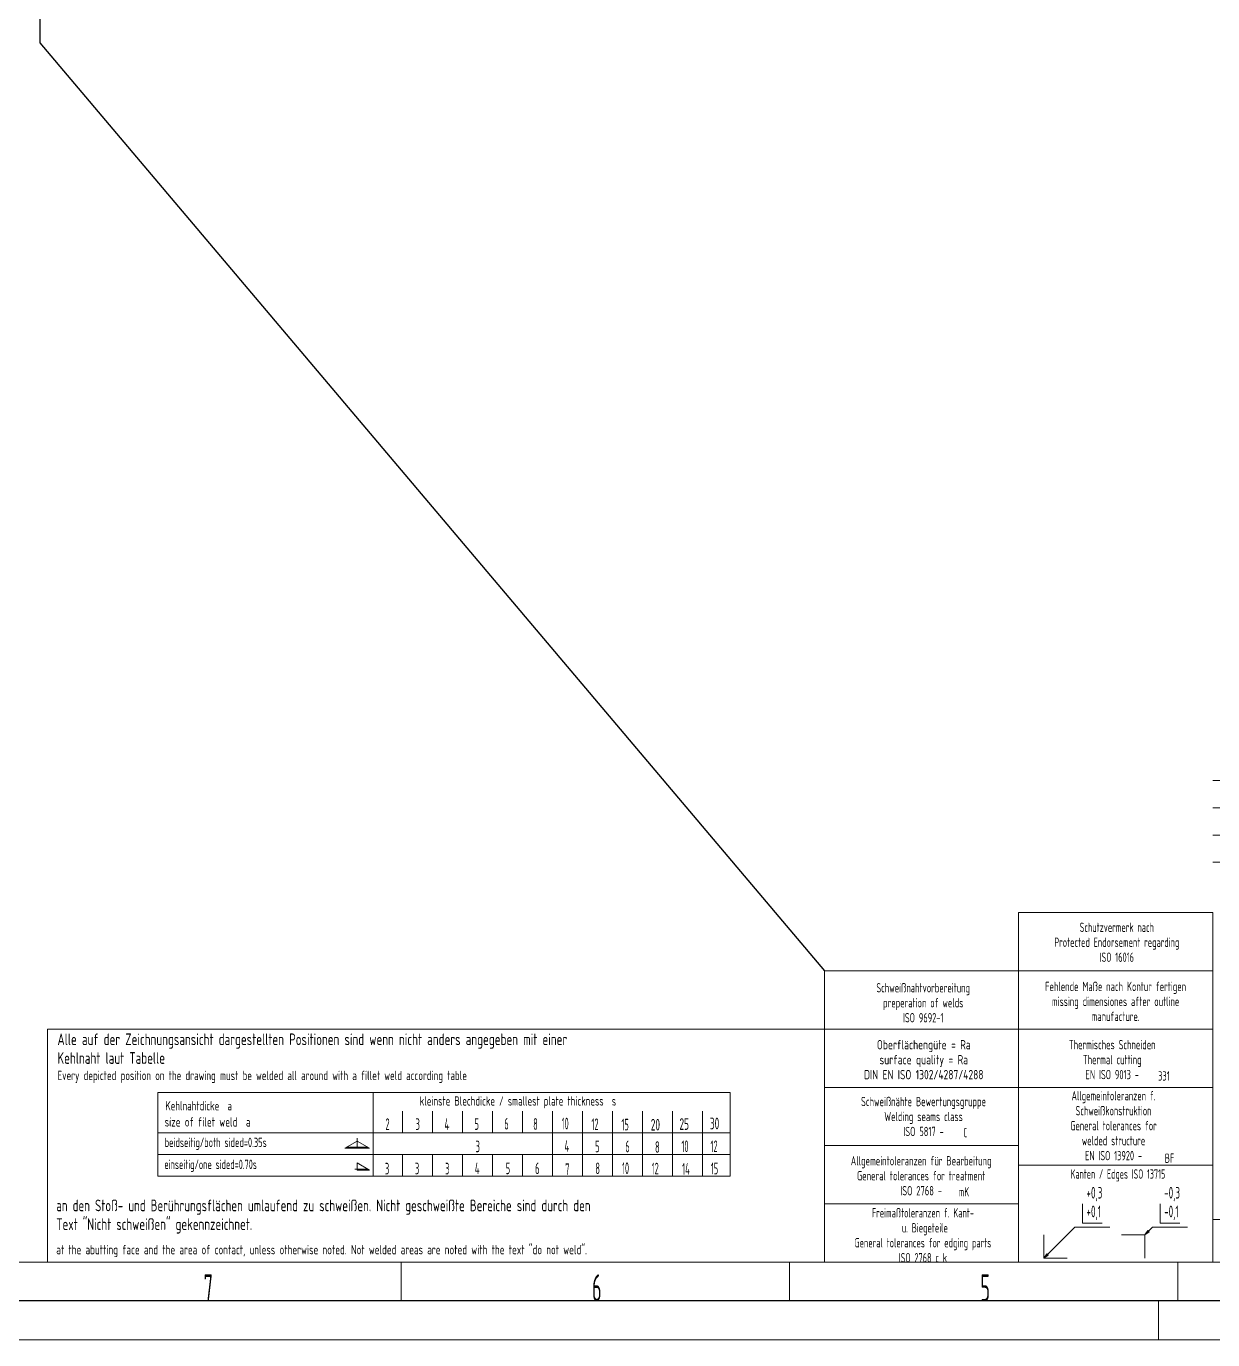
# Model space of a CAD drawing. Header units: millimetres. Extents: x 0 to 594, y 0 to 420.
# Drawn here: x 256.2 to 409, y 0 to 169.2 of the extents above; entities that cross this region are included whole.
import ezdxf

# ---------------------------------------------------------------- set-up
doc = ezdxf.new("R2010")
doc.units = ezdxf.units.MM
doc.layers.add('1', color=7, linetype='Continuous', true_color=0xffffff)
doc.styles.add('iso-1', font='isocp.shx')

msp = doc.modelspace()

# ---------------------------------------------------------------- linework, layer by layer
at = {"layer": '1', "color": 4, "linetype": 'Continuous', "lineweight": 25}
for p, q in [((258, 410), (258, 167)), ((258, 167), (359, 47.5)), ((589, 5), (20, 5))]:
    msp.add_line(p, q, dxfattribs=at)
at = {"layer": '1', "color": 4, "linetype": 'Continuous', "lineweight": 18}
for p, q in [((409, 72), (584, 72)), ((384, 55), (409, 55)), ((384, 55), (384, 47.5)), ((409, 55), (409, 47.5)), ((359, 40), (359, 47.5)), ((359, 47.5), (384, 47.5)), ((384, 47.5), (384, 40)), ((384, 47.5), (409, 47.5)), ((384, 40), (384, 47.5)), ((384, 47.5), (409, 47.5)), ((409, 47.5), (409, 40)), ((259, 40), (259, 10)), ((359, 40), (259, 40)), ((384, 40), (359, 40)), ((384, 40), (359, 40)), ((359, 40), (359, 32.5)), ((359, 10), (359, 40)), ((409, 40), (384, 40)), ((384, 40), (409, 40)), ((384, 40), (384, 32.5)), ((384, 32.5), (384, 40)), ((409, 40), (409, 32.5)), ((359, 32.5), (384, 32.5)), ((359, 32.5), (384, 32.5)), ((359, 32.5), (359, 25)), ((384, 32.5), (409, 32.5)), ((384, 32.5), (384, 22.5)), ((384, 32.5), (409, 32.5)), ((384, 32.5), (384, 25)), ((409, 32.5), (409, 22.5)), ((304.69, 26.64), (304.69, 29.44)), ((308.55, 26.64), (308.55, 29.44)), ((312.41, 26.64), (312.41, 29.44)), ((316.28, 26.64), (316.28, 29.44)), ((320.14, 26.64), (320.14, 29.44)), ((324, 26.64), (324, 29.44)), ((327.86, 26.64), (327.86, 29.44)), ((331.73, 26.64), (331.73, 29.44)), ((335.59, 26.64), (335.59, 29.44)), ((339.45, 26.64), (339.45, 29.44)), ((343.31, 26.64), (343.31, 29.44)), ((298.86, 25.58), (297.26, 24.65)), ((298.86, 24.65), (298.86, 25.96)), ((300.46, 24.65), (298.86, 25.58)), ((324, 23.84), (324, 26.64)), ((327.86, 23.84), (327.86, 26.64)), ((331.73, 23.84), (331.73, 26.64)), ((335.59, 23.84), (335.59, 26.64)), ((339.45, 23.84), (339.45, 26.64)), ((343.31, 23.84), (343.31, 26.64)), ((297.26, 24.65), (300.46, 24.65)), ((297.53, 24.78), (300.19, 24.78)), ((304.69, 21.05), (304.69, 23.84)), ((308.55, 21.05), (308.55, 23.84)), ((312.41, 21.05), (312.41, 23.84)), ((316.28, 21.05), (316.28, 23.84)), ((320.14, 21.05), (320.14, 23.84)), ((324, 21.05), (324, 23.84)), ((327.86, 21.05), (327.86, 23.84)), ((331.73, 21.05), (331.73, 23.84)), ((335.59, 21.05), (335.59, 23.84)), ((339.45, 21.05), (339.45, 23.84)), ((343.31, 21.05), (343.31, 23.84)), ((359, 25), (384, 25)), ((359, 25), (359, 17.5)), ((359, 25), (384, 25)), ((384, 25), (384, 17.5)), ((298.83, 22.78), (300.43, 21.85)), ((298.83, 21.85), (298.83, 22.78)), ((384, 22.5), (409, 22.5)), ((384, 10), (384, 22.5)), ((384, 22.5), (409, 22.5)), ((409, 22.5), (409, 10)), ((298.57, 21.98), (300.16, 21.98)), ((300.43, 21.85), (298.83, 21.85)), ((359, 17.5), (384, 17.5)), ((359, 17.5), (359, 10)), ((359, 17.5), (384, 17.5)), ((384, 17.5), (384, 10)), ((387.25, 10.5), (387.25, 13.5)), ((397.25, 13.5), (400.25, 13.5)), ((400.25, 13.5), (400.25, 10.5)), ((390.25, 10.5), (387.25, 10.5)), ((259, 10), (359, 10)), ((359, 10), (384, 10)), ((409, 10), (384, 10)), ((402, 0), (402, 5)), ((594, 0), (0, 0))]:
    msp.add_line(p, q, dxfattribs=at)
at = {"layer": '1', "color": 1, "linetype": 'Continuous', "lineweight": 13}
for p, q in [((409, 68.5), (584, 68.5)), ((409, 65), (584, 65)), ((409, 61.5), (584, 61.5)), ((392.25, 15), (392.25, 17.5)), ((402.25, 15), (402.25, 17.5)), ((409, 15.5), (482, 15.5)), ((387.25, 10.5), (391.25, 14.5)), ((391.25, 14.5), (395.75, 14.5)), ((392.25, 15), (394.75, 15)), ((400.25, 13.5), (401.25, 14.5)), ((400.25, 13.5), (400.65, 14.07)), ((400.25, 13.5), (400.82, 13.9)), ((400.65, 14.07), (400.82, 13.9)), ((401.25, 14.5), (405.75, 14.5)), ((402.25, 15), (404.75, 15)), ((387.25, 10.5), (387.65, 11.07)), ((387.25, 10.5), (387.82, 10.9)), ((387.65, 11.07), (387.82, 10.9)), ((25, 10), (584, 10)), ((304.5, 10), (304.5, 5)), ((354.5, 10), (354.5, 5)), ((404.5, 10), (404.5, 5))]:
    msp.add_line(p, q, dxfattribs=at)
at = {"layer": '1', "color": 3, "linetype": 'Continuous', "lineweight": 18}
for p, q in [((346.88, 31.83), (273.19, 31.83)), ((273.19, 31.83), (273.19, 21.05)), ((300.89, 31.83), (300.89, 21.05)), ((346.88, 21.05), (346.88, 31.83)), ((273.19, 26.64), (346.88, 26.64)), ((273.19, 23.84), (346.88, 23.84)), ((273.19, 21.05), (346.88, 21.05))]:
    msp.add_line(p, q, dxfattribs=at)

# ---------------------------------------------------------------- texts
at = {"layer": '1', "color": 1, "linetype": 'Continuous', "lineweight": 13, "line_spacing_factor": 0.963855, "style": 'iso-1'}
for s, insert, char_height, attachment_point in [('\\W0.6940;Schutzvermerk nach\\PProtected Endorsement regarding\\PISO 16016', (396.65, 48.66), 1.2, 8), ('\\W0.7053;Schweißnahtvorbereitung\\Ppreperation of welds\\PISO 9692-1', (371.73, 40.87), 1.2, 8), ('\\W0.7060;Fehlende Maße nach Kontur fertigen\\Pmissing dimensiones after outline\\Pmanufacture.', (396.5, 41.04), 1.2, 8), ('\\W0.7657;Alle auf der Zeichnungsansicht dargestellten Positionen sind wenn nicht anders angegeben mit einer\\PKehlnaht laut Tabelle', (260.27, 35.53), 1.5, 7), ('\\W0.8226;Oberflächengüte = Ra\\Psurface quality = Ra\\PDIN EN ISO 1302/4287/4288', (371.8, 33.54), 1.2, 8), ('\\W0.6723;Thermisches Schneiden\\PThermal cutting\\PEN ISO 9013 -', (396.06, 33.55), 1.2, 8), ('\\W0.7101;Schweißnähte Bewertungsgruppe\\PWelding seams class\\PISO 5817 -', (371.77, 26.22), 1.2, 8), ('\\W0.6988;Allgemeintoleranzen f.\\PSchweißkonstruktion\\PGeneral tolerances for\\Pwelded structure\\PEN ISO 13920 -', (396.23, 23.11), 1.2, 8), ('\\W0.7111;Allgemeintoleranzen für Bearbeitung\\PGeneral tolerances for treatment\\PISO 2768 -', (371.46, 18.59), 1.2, 8), ('\\W0.6454;Kanten / Edges ISO 13715', (396.8, 20.38), 1.2, 8), ('\\W0.7579;an den Stoß- und Berührungsflächen umlaufend zu schweißen. Nicht geschweißte Bereiche sind durch den\\PText "Nicht schweißen" gekennzeichnet. ', (260.11, 13.68), 1.5, 7), ('\\W0.6948;Freimaßtoleranzen f. Kant-\\P u. Biegeteile\\PGeneral tolerances for edging parts\\PISO 2768 c k', (371.69, 9.96), 1.2, 8), ('\\W0.5404;7', (279.09, 4.93), 3.5, 7), ('\\W0.5404;6', (329.09, 4.93), 3.5, 7), ('\\W0.5404;5', (379.09, 4.93), 3.5, 7)]:
    msp.add_mtext(s, dxfattribs=dict(at, insert=insert, char_height=char_height, attachment_point=attachment_point))
at = {"layer": '1', "color": 3, "linetype": 'Continuous', "lineweight": 13, "char_height": 1.2, "attachment_point": 7, "line_spacing_factor": 0.963855, "style": 'iso-1'}
for s, insert in [('\\W0.7706;Every depicted position on the drawing must be welded all around with a fillet weld according table', (260.27, 33.07)), ('\\W0.6756;331', (401.97, 33.37)), ('\\W0.7612;Kehlnahtdicke  a', (274.17, 29.53)), ('\\W0.7603;kleinste Blechdicke / smallest plate thickness  s', (306.91, 29.79)), ('\\W0.7900;size of filet weld  a', (274.06, 27.45)), ('\\W0.5104;C', (376.9, 26.08)), ('\\W0.7023;beidseitig/both sided=0.35s', (274.06, 24.45)), ('\\W0.6994;BF', (402.83, 22.78)), ('\\W0.6909;einseitig/one sided=0.70s', (274.03, 21.62)), ('\\W0.6563;mK', (376.29, 18.45)), ('\\W0.7834;at the abutting face and the area of contact, unless otherwise noted. Not welded areas are noted with the text "do not weld".', (260.11, 10.64))]:
    msp.add_mtext(s, dxfattribs=dict(at, insert=insert))
at = {"layer": '1', "color": 3, "linetype": 'Continuous', "lineweight": 18, "char_height": 1.5, "attachment_point": 7, "line_spacing_factor": 0.963855, "style": 'iso-1'}
for s, insert in [('\\W0.5404;2', (302.49, 27.01)), ('\\W0.5404;3', (306.37, 27.01)), ('\\W0.6380;4', (310.09, 27.01)), ('\\W0.5404;5', (313.96, 27.03)), ('\\W0.5404;6', (317.79, 27.07)), ('\\W0.5404;8', (321.51, 27.03)), ('\\W0.5232;10', (325.18, 27.09)), ('\\W0.5232;12', (329.02, 27)), ('\\W0.5232;15', (332.88, 26.96)), ('\\W0.6474;20', (336.65, 26.94)), ('\\W0.6474;25', (340.34, 27.03)), ('\\W0.6474;30', (344.26, 27.1)), ('\\W0.5404;3', (314.1, 24.14)), ('\\W0.6380;4', (325.53, 24.2)), ('\\W0.5404;5', (329.49, 24.14)), ('\\W0.5404;6', (333.37, 24.14)), ('\\W0.5404;8', (337.2, 24.07)), ('\\W0.5232;10', (340.6, 24.16)), ('\\W0.5232;12', (344.35, 24.16)), ('\\W0.5404;3', (302.43, 21.28)), ('\\W0.5404;3', (306.29, 21.3)), ('\\W0.5404;3', (310.17, 21.29)), ('\\W0.6380;4', (313.98, 21.32)), ('\\W0.5404;5', (317.97, 21.32)), ('\\W0.5404;6', (321.76, 21.32)), ('\\W0.5404;7', (325.63, 21.21)), ('\\W0.5404;8', (329.51, 21.32)), ('\\W0.5232;10', (332.95, 21.34)), ('\\W0.5232;12', (336.77, 21.3)), ('\\W0.5785;14', (340.69, 21.25)), ('\\W0.5232;15', (344.39, 21.3))]:
    msp.add_mtext(s, dxfattribs=dict(at, insert=insert))
at = {"layer": '1', "color": 92, "linetype": 'Continuous', "lineweight": 13, "char_height": 1.5, "attachment_point": 7, "line_spacing_factor": 0.963855, "style": 'iso-1'}
for s, insert in [('\\W0.6293;+0,3\\P+0,1', (392.75, 15.42)), ('\\W0.6293;-0,3\\P-0,1', (402.75, 15.42))]:
    msp.add_mtext(s, dxfattribs=dict(at, insert=insert))

doc.saveas('drawing.dxf')
